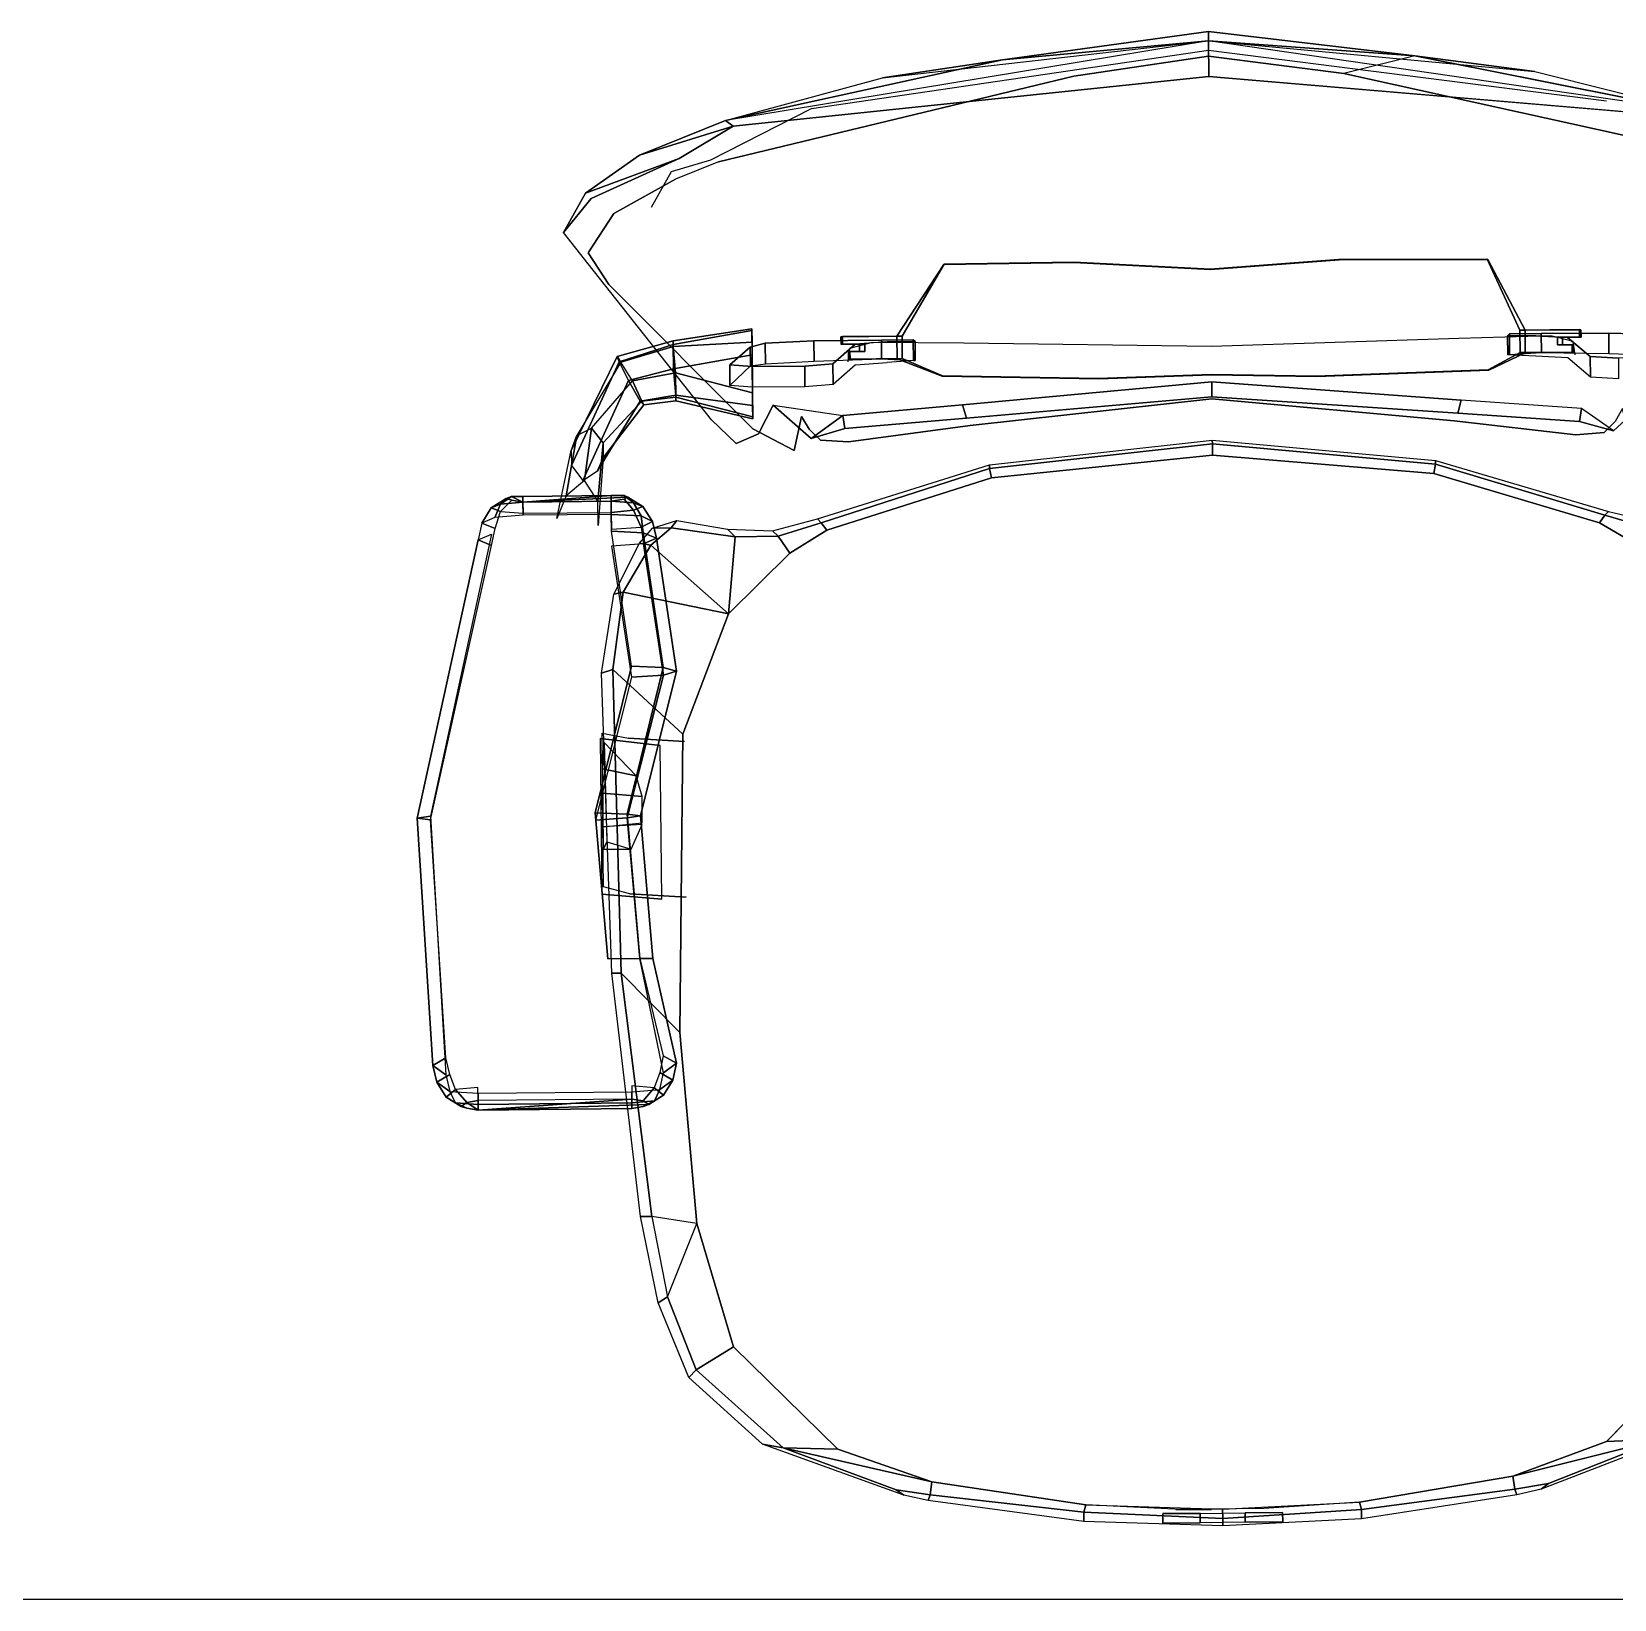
# Model space of a CAD drawing. Extents: x 126968 to 132038, y -1805 to 3860.
# Drawn here: x 128027.4 to 128096.4, y -742.5 to -674.1 of the extents above; entities that cross this region are included whole.
import ezdxf

# ---------------------------------------------------------------- set-up
doc = ezdxf.new("R2010")
doc.units = 0
doc.header["$MEASUREMENT"] = 0
doc.layers.get('0').update_dxf_attribs({"linetype": 'CONTINUOUS'})
doc.layers.add('PENA03', color=3, linetype='CONTINUOUS')

# ---------------------------------------------------------------- blocks, each defined once
blk = doc.blocks.new('AERON')
for p, q in [((58748.745, 182.561, 8.91), (58748.745, 182.806, 7.275)), ((58748.745, 182.071, 10.055), (58748.745, 182.561, 8.91)), ((58748.745, 181.253, 10.872), (58748.745, 182.071, 10.055))]:
    blk.add_line(p, q)
for points in [[(58705.828, 212.235, 68.586), (58718.09, 215.015, 70.302), (58718.171, 215.587, 68.913), (58706.073, 212.807, 67.196)], [(58706.073, 212.807, 67.196), (58718.171, 215.587, 68.913), (58718.253, 215.015, 67.523), (58706.318, 212.235, 65.888)], [(58718.09, 215.015, 70.302), (58729.371, 214.442, 69.403), (58728.962, 215.015, 68.095), (58718.171, 215.587, 68.913)], [(58718.171, 215.587, 68.913), (58728.962, 215.015, 68.095), (58728.635, 214.442, 66.787), (58718.253, 215.015, 67.523)], [(58729.371, 214.279, 66.624), (58728.635, 214.442, 66.787), (58728.962, 215.015, 68.095), (58729.698, 214.851, 67.85)], [(58729.698, 214.851, 67.85), (58728.962, 215.015, 68.095), (58729.371, 214.442, 69.403), (58730.107, 214.279, 69.076)], [(58730.025, 214.034, 66.787), (58729.371, 214.279, 66.624), (58729.698, 214.851, 67.85), (58730.352, 214.442, 67.686)], [(58730.352, 214.442, 67.686), (58729.698, 214.851, 67.85), (58730.107, 214.279, 69.076), (58730.597, 214.034, 68.667)], [(58730.515, 213.053, 66.869), (58729.943, 213.053, 66.378), (58730.025, 214.034, 66.787), (58730.597, 213.543, 67.114)], [(58730.597, 213.543, 67.114), (58730.025, 214.034, 66.787), (58730.352, 214.442, 67.686), (58730.76, 213.788, 67.605)], [(58730.597, 214.034, 68.667), (58730.107, 214.279, 69.076), (58730.188, 213.053, 69.648), (58730.679, 213.053, 68.994)], [(58730.76, 213.788, 67.605), (58730.352, 214.442, 67.686), (58730.597, 214.034, 68.667), (58730.842, 213.543, 68.095)], [(58730.842, 213.543, 68.095), (58730.597, 214.034, 68.667), (58730.679, 213.053, 68.994), (58730.924, 213.053, 68.34)], [(58730.597, 213.543, 67.114), (58730.924, 213.053, 68.34), (58730.515, 206.349, 66.869), (58730.515, 213.053, 66.869)], [(58730.842, 213.543, 68.095), (58730.924, 213.053, 68.34), (58730.597, 213.543, 67.114), (58730.76, 213.788, 67.605)], [(58704.52, 211.826, 67.932), (58705.092, 212.072, 68.34), (58705.337, 212.644, 67.114), (58704.683, 212.235, 66.951)], [(58704.683, 212.235, 66.951), (58705.337, 212.644, 67.114), (58705.582, 212.072, 65.806), (58704.847, 211.826, 66.051)], [(58705.337, 212.644, 67.114), (58706.073, 212.807, 67.196), (58706.318, 212.235, 65.888), (58705.582, 212.072, 65.806)], [(58730.188, 213.053, 69.648), (58730.188, 206.349, 69.648), (58730.679, 206.349, 68.994), (58730.679, 213.053, 68.994)], [(58730.515, 206.349, 66.869), (58730.924, 213.053, 68.34), (58730.76, 205.614, 67.605), (58730.597, 205.859, 67.114)], [(58730.679, 213.053, 68.994), (58730.679, 206.349, 68.994), (58730.924, 206.349, 68.34), (58730.924, 213.053, 68.34)], [(58730.924, 206.349, 68.34), (58730.842, 205.859, 68.095), (58730.76, 205.614, 67.605), (58730.924, 213.053, 68.34)], [(58704.193, 211.336, 67.441), (58704.52, 211.826, 67.932), (58704.683, 212.235, 66.951), (58704.275, 211.581, 66.869)], [(58704.275, 211.581, 66.869), (58704.683, 212.235, 66.951), (58704.847, 211.826, 66.051), (58704.356, 211.336, 66.378)], [(58704.438, 210.845, 68.34), (58705.01, 210.845, 68.913), (58705.092, 212.072, 68.34), (58704.52, 211.826, 67.932)], [(58704.193, 210.845, 67.686), (58704.438, 210.845, 68.34), (58704.52, 211.826, 67.932), (58704.193, 211.336, 67.441)], [(58704.356, 211.336, 66.378), (58704.438, 210.845, 66.133), (58704.193, 211.336, 67.441), (58704.275, 211.581, 66.869)], [(58704.193, 211.336, 67.441), (58704.438, 210.845, 66.133), (58704.193, 207.003, 67.686), (58704.193, 210.845, 67.686)], [(58704.356, 211.336, 66.378), (58704.847, 211.826, 66.051), (58704.928, 210.845, 65.643), (58704.438, 210.845, 66.133)], [(58704.438, 207.003, 68.34), (58704.438, 210.845, 68.34), (58704.193, 210.845, 67.686), (58704.193, 207.003, 67.686)], [(58704.193, 207.003, 67.686), (58704.438, 210.845, 66.133), (58704.275, 206.268, 66.869), (58704.193, 206.431, 67.441)], [(58704.438, 207.003, 66.133), (58704.356, 206.431, 66.378), (58704.275, 206.268, 66.869), (58704.438, 210.845, 66.133)], [(58705.01, 207.003, 68.913), (58705.01, 210.845, 68.913), (58704.438, 210.845, 68.34), (58704.438, 207.003, 68.34)], [(58704.928, 210.845, 65.643), (58704.928, 207.003, 65.643), (58704.438, 207.003, 66.133), (58704.438, 210.845, 66.133)], [(58704.193, 208.965, 60.901), (58705.174, 209.374, 60.329), (58702.231, 208.72, 57.305), (58701.577, 208.475, 58.613)], [(58692.666, 208.965, 90.576), (58691.195, 207.739, 92.129), (58689.478, 203.897, 96.053), (58690.95, 207.984, 94.908)], [(58702.231, 208.72, 57.305), (58702.885, 208.72, 56.16), (58698.389, 206.595, 54.198), (58698.143, 206.676, 55.997)], [(58701.577, 208.475, 58.613), (58702.231, 208.72, 57.305), (58698.143, 206.676, 55.997), (58698.389, 206.513, 57.795)], [(58702.885, 208.72, 56.16), (58703.539, 208.23, 55.097), (58699.206, 206.186, 52.808), (58698.389, 206.595, 54.198)], [(58701.577, 208.475, 58.613), (58701.25, 207.821, 59.675), (58699.206, 206.022, 59.185), (58698.389, 206.513, 57.795)], [(58703.539, 208.148, 61.31), (58704.193, 208.965, 60.901), (58701.577, 208.475, 58.613), (58701.25, 207.821, 59.675)], [(58688.089, 201.526, 97.688), (58689.315, 205.614, 97.769), (58690.95, 207.984, 94.908), (58689.478, 203.897, 96.053)], [(58703.539, 208.23, 55.097), (58703.13, 207.576, 56.16), (58700.105, 205.695, 54.198), (58699.206, 206.186, 52.808)], [(58701.904, 207.33, 58.613), (58701.25, 207.821, 59.675), (58699.206, 206.022, 59.185), (58700.105, 205.614, 57.795)], [(58704.438, 207.576, 60.901), (58703.539, 208.148, 61.31), (58701.25, 207.821, 59.675), (58701.904, 207.33, 58.613)], [(58711.632, 206.186, 70.057), (58711.713, 204.796, 69.485), (58718.09, 206.431, 70.302), (58718.008, 207.821, 70.875)], [(58712.04, 204.796, 66.705), (58712.122, 206.186, 66.133), (58718.335, 207.821, 66.951), (58718.253, 206.431, 67.523)], [(58718.008, 207.821, 70.875), (58718.09, 206.431, 70.302), (58724.384, 205.941, 70.384), (58724.384, 207.33, 70.956)], [(58718.253, 206.431, 67.523), (58718.335, 207.821, 66.951), (58724.384, 207.33, 67.032), (58724.384, 205.941, 67.605)], [(58703.13, 207.576, 56.16), (58702.558, 207.33, 57.386), (58700.269, 205.532, 55.997), (58700.105, 205.695, 54.198)], [(58702.558, 207.33, 57.386), (58701.904, 207.33, 58.613), (58700.105, 205.614, 57.795), (58700.269, 205.532, 55.997)], [(58705.501, 207.576, 60.329), (58704.438, 207.576, 60.901), (58701.904, 207.33, 58.613), (58702.558, 207.33, 57.386)], [(58711.795, 207.003, 50.111), (58711.959, 207.494, 49.62), (58708.525, 206.922, 47.495), (58708.444, 206.513, 47.985)], [(58725.038, 206.758, 52.481), (58725.038, 207.167, 51.991), (58711.959, 207.494, 49.62), (58711.795, 207.003, 50.111)], [(58715.147, 204.96, 39.32), (58714.82, 207.576, 42.754), (58721.605, 207.576, 43.244), (58721.85, 204.96, 40.219)], [(58716.128, 207.494, 47.577), (58714.983, 207.412, 50.193), (58719.316, 207.33, 50.928), (58719.643, 207.494, 48.067)], [(58716.455, 206.022, 47.004), (58714.983, 207.412, 50.193), (58716.128, 207.494, 47.577)], [(58716.455, 206.022, 47.004), (58716.128, 207.494, 47.577), (58717.191, 207.494, 46.514), (58717.354, 205.777, 46.432)], [(58716.128, 207.494, 47.577), (58719.643, 207.494, 48.067), (58718.662, 207.494, 46.596), (58717.191, 207.494, 46.514)], [(58717.354, 205.777, 46.432), (58717.191, 207.494, 46.514), (58718.662, 207.494, 46.596), (58718.498, 205.777, 46.514)], [(58719.643, 207.494, 48.067), (58719.643, 206.268, 47.822), (58718.58, 205.777, 46.514), (58718.662, 207.494, 46.596)], [(58719.316, 207.33, 50.928), (58719.643, 206.268, 47.822), (58719.643, 207.494, 48.067)], [(58735.665, 205.532, 51.664), (58735.665, 206.022, 51.092), (58725.038, 207.167, 51.991), (58725.038, 206.758, 52.481)], [(58698.389, 206.513, 57.795), (58698.143, 206.676, 55.997), (58697.49, 204.224, 55.833), (58697.735, 204.224, 57.713)], [(58698.143, 206.676, 55.997), (58698.389, 206.595, 54.198), (58697.653, 204.224, 53.953), (58697.49, 204.224, 55.833)], [(58698.389, 206.595, 54.198), (58699.206, 206.186, 52.808), (58698.716, 204.224, 52.481), (58697.653, 204.224, 53.953)], [(58699.206, 206.022, 59.185), (58698.389, 206.513, 57.795), (58697.735, 204.224, 57.713), (58698.879, 204.142, 59.103)], [(58704.193, 206.431, 67.441), (58704.52, 206.022, 67.932), (58704.438, 207.003, 68.34), (58704.193, 207.003, 67.686)], [(58704.275, 206.268, 66.869), (58704.683, 205.614, 66.951), (58704.52, 206.022, 67.932), (58704.193, 206.431, 67.441)], [(58704.356, 206.431, 66.378), (58704.847, 206.022, 66.051), (58704.683, 205.614, 66.951), (58704.275, 206.268, 66.869)], [(58704.438, 207.003, 66.133), (58704.928, 207.003, 65.643), (58704.847, 206.022, 66.051), (58704.356, 206.431, 66.378)], [(58704.52, 206.022, 67.932), (58705.092, 205.695, 68.34), (58705.01, 207.003, 68.913), (58704.438, 207.003, 68.34)], [(58704.928, 207.003, 65.643), (58705.664, 207.003, 65.316), (58705.582, 205.695, 65.806), (58704.847, 206.022, 66.051)], [(58705.092, 205.695, 68.34), (58705.828, 205.614, 68.586), (58705.746, 207.003, 69.158), (58705.01, 207.003, 68.913)], [(58711.632, 206.186, 70.057), (58705.746, 207.003, 69.158), (58705.828, 205.614, 68.586), (58711.713, 204.796, 69.485)], [(58712.04, 204.796, 66.705), (58706.318, 205.614, 65.888), (58706.4, 207.003, 65.316), (58712.122, 206.186, 66.133)], [(58708.444, 206.513, 47.985), (58708.525, 206.922, 47.495), (58706.318, 205.777, 45.697), (58706.4, 205.287, 46.269)], [(58709.425, 201.935, 44.961), (58708.444, 206.513, 47.985), (58706.4, 205.287, 46.269), (58709.425, 201.935, 44.961)], [(58714.656, 203.979, 46.596), (58711.795, 207.003, 50.111), (58708.444, 206.513, 47.985), (58709.425, 201.935, 44.961)], [(58711.713, 204.796, 69.485), (58711.877, 204.224, 68.095), (58718.171, 205.859, 68.913), (58718.09, 206.431, 70.302)], [(58711.795, 207.003, 50.111), (58714.656, 203.979, 46.596), (58727.654, 204.224, 50.029), (58725.038, 206.758, 52.481)], [(58711.877, 204.224, 68.095), (58712.04, 204.796, 66.705), (58718.253, 206.431, 67.523), (58718.171, 205.859, 68.913)], [(58718.09, 206.431, 70.302), (58718.171, 205.859, 68.913), (58724.384, 205.368, 68.994), (58724.384, 205.941, 70.384)], [(58718.171, 205.859, 68.913), (58718.253, 206.431, 67.523), (58724.384, 205.941, 67.605), (58724.384, 205.368, 68.994)], [(58725.038, 206.758, 52.481), (58727.654, 204.224, 50.029), (58735.992, 203.57, 51.092), (58735.665, 205.532, 51.664)], [(58730.597, 205.859, 67.114), (58730.025, 205.368, 66.787), (58729.943, 206.349, 66.378), (58730.515, 206.349, 66.869)], [(58730.679, 206.349, 68.994), (58730.188, 206.349, 69.648), (58730.107, 205.123, 69.076), (58730.597, 205.368, 68.667)], [(58730.924, 206.349, 68.34), (58730.679, 206.349, 68.994), (58730.597, 205.368, 68.667), (58730.842, 205.859, 68.095)], [(58699.206, 206.186, 52.808), (58700.105, 205.695, 54.198), (58699.86, 204.142, 53.953), (58698.716, 204.224, 52.481)], [(58700.105, 205.614, 57.795), (58699.206, 206.022, 59.185), (58698.879, 204.142, 59.103), (58699.942, 204.142, 57.713)], [(58700.105, 205.695, 54.198), (58700.269, 205.532, 55.997), (58700.105, 204.142, 55.833), (58699.86, 204.142, 53.953)], [(58704.683, 205.614, 66.951), (58705.337, 205.205, 67.114), (58705.092, 205.695, 68.34), (58704.52, 206.022, 67.932)], [(58704.847, 206.022, 66.051), (58705.582, 205.695, 65.806), (58705.337, 205.205, 67.114), (58704.683, 205.614, 66.951)], [(58705.337, 205.205, 67.114), (58706.073, 205.041, 67.196), (58705.828, 205.614, 68.586), (58705.092, 205.695, 68.34)], [(58705.582, 205.695, 65.806), (58706.318, 205.614, 65.888), (58706.073, 205.041, 67.196), (58705.337, 205.205, 67.114)], [(58706.4, 205.287, 46.269), (58706.318, 205.777, 45.697), (58705.664, 205.205, 45.206), (58705.664, 204.387, 45.37)], [(58724.384, 205.368, 68.994), (58728.962, 204.387, 68.095), (58729.371, 204.96, 69.403), (58724.384, 205.941, 70.384)], [(58724.384, 205.941, 67.605), (58728.635, 204.96, 66.787), (58728.962, 204.387, 68.095), (58724.384, 205.368, 68.994)], [(58730.76, 205.614, 67.605), (58730.352, 204.96, 67.686), (58730.025, 205.368, 66.787), (58730.597, 205.859, 67.114)], [(58730.842, 205.859, 68.095), (58730.597, 205.368, 68.667), (58730.352, 204.96, 67.686), (58730.76, 205.614, 67.605)], [(58735.665, 206.022, 51.092), (58735.665, 205.532, 51.664), (58739.18, 204.878, 50.928), (58739.426, 205.287, 50.274)], [(58688.089, 201.526, 97.688), (58687.843, 201.853, 99.649), (58689.315, 205.614, 97.769)], [(58700.269, 205.532, 55.997), (58700.105, 205.614, 57.795), (58699.942, 204.142, 57.713), (58700.105, 204.142, 55.833)], [(58705.664, 204.387, 45.37), (58705.664, 205.205, 45.206), (58705.337, 204.142, 44.634)], [(58706.073, 201.608, 44.47), (58709.425, 201.935, 44.961), (58706.4, 205.287, 46.269), (58705.664, 204.387, 45.37)], [(58711.713, 204.796, 69.485), (58705.828, 205.614, 68.586), (58706.073, 205.041, 67.196), (58711.877, 204.224, 68.095)], [(58711.877, 204.224, 68.095), (58706.073, 205.041, 67.196), (58706.318, 205.614, 65.888), (58712.04, 204.796, 66.705)], [(58729.698, 204.551, 67.85), (58728.962, 204.387, 68.095), (58728.635, 204.96, 66.787), (58729.371, 205.123, 66.624)], [(58730.107, 205.123, 69.076), (58729.371, 204.96, 69.403), (58728.962, 204.387, 68.095), (58729.698, 204.551, 67.85)], [(58730.352, 204.96, 67.686), (58729.698, 204.551, 67.85), (58729.371, 205.123, 66.624), (58730.025, 205.368, 66.787)], [(58730.597, 205.368, 68.667), (58730.107, 205.123, 69.076), (58729.698, 204.551, 67.85), (58730.352, 204.96, 67.686)], [(58735.992, 203.57, 51.092), (58735.665, 205.532, 51.664), (58739.18, 204.878, 50.928), (58735.992, 203.57, 51.092)], [(58739.426, 205.287, 50.274), (58739.18, 204.878, 50.928), (58742.369, 203.652, 50.111), (58742.696, 203.979, 49.375)], [(58705.664, 204.387, 45.37), (58705.337, 204.142, 44.634), (58705.746, 201.935, 43.98), (58706.073, 201.608, 44.47)], [(58739.18, 204.878, 50.928), (58735.992, 203.57, 51.092), (58741.388, 202.017, 50.52), (58742.369, 203.652, 50.111)], [(58697.571, 200.791, 58.858), (58697.735, 204.224, 57.713), (58697.49, 204.224, 55.833), (58696.999, 200.791, 56.651)], [(58696.999, 200.791, 56.651), (58697.49, 204.224, 55.833), (58697.653, 204.224, 53.953), (58697.081, 200.791, 54.28)], [(58697.081, 200.791, 54.28), (58697.653, 204.224, 53.953), (58698.716, 204.224, 52.481), (58698.143, 200.791, 52.4)], [(58699.778, 200.791, 59.185), (58698.879, 204.142, 59.103), (58697.735, 204.224, 57.713), (58697.571, 200.791, 58.858)], [(58698.143, 200.791, 52.4), (58698.716, 204.224, 52.481), (58699.86, 204.142, 53.953), (58700.351, 200.791, 52.645)], [(58700.841, 200.791, 57.223), (58699.942, 204.142, 57.713), (58698.879, 204.142, 59.103), (58699.778, 200.791, 59.185)], [(58700.351, 200.791, 52.645), (58699.86, 204.142, 53.953), (58700.105, 204.142, 55.833), (58700.923, 200.791, 54.934)], [(58700.923, 200.791, 54.934), (58700.105, 204.142, 55.833), (58699.942, 204.142, 57.713), (58700.841, 200.791, 57.223)], [(58742.369, 203.652, 50.111), (58741.388, 202.017, 50.52), (58745.884, 197.521, 49.13), (58745.802, 199.891, 48.966)], [(58742.696, 203.979, 49.375), (58742.369, 203.652, 50.111), (58745.802, 199.891, 48.966), (58745.638, 200.791, 48.476)], [(58688.089, 201.526, 97.688), (58686.127, 180.763, 98.914), (58684.574, 180.763, 100.14), (58687.843, 201.853, 99.649)], [(58686.045, 194.987, 99.241), (58685.309, 189.755, 101.611), (58687.843, 201.853, 99.649)], [(58698.552, 201.772, 60.574), (58699.451, 201.772, 60.574), (58698.634, 200.872, 42.427), (58697.817, 200.872, 42.427)], [(58698.552, 201.772, 60.574), (58698.634, 200.791, 62.618), (58699.533, 200.791, 62.536), (58699.451, 201.772, 60.574)], [(58706.073, 201.608, 44.47), (58705.746, 201.935, 43.98), (58705.828, 199.973, 43.326), (58706.073, 199.728, 43.816)], [(58706.073, 199.728, 43.816), (58706.809, 199.237, 43.735), (58709.425, 201.935, 44.961), (58706.073, 201.608, 44.47)], [(58697.653, 200.218, 39.484), (58697.817, 200.872, 42.427), (58698.634, 200.872, 42.427), (58698.552, 200.218, 39.484)], [(58697.571, 198.093, 37.358), (58697.653, 200.218, 39.484), (58698.552, 200.218, 39.484), (58698.47, 198.093, 37.358)], [(58698.634, 200.791, 62.618), (58698.634, 198.502, 62.7), (58699.533, 198.502, 62.7), (58699.533, 200.791, 62.536)], [(58745.638, 200.791, 48.476), (58745.802, 199.891, 48.966), (58747.682, 194.987, 47.985), (58747.927, 194.66, 47.331)], [(58705.501, 197.848, 43.244), (58706.073, 199.728, 43.816), (58705.828, 199.973, 43.326), (58705.337, 198.011, 42.672)], [(58705.828, 197.602, 43.244), (58706.809, 199.237, 43.735), (58706.073, 199.728, 43.816), (58705.501, 197.848, 43.244)], [(58747.355, 193.433, 48.312), (58747.927, 193.515, 47.74), (58747.682, 194.987, 47.985), (58745.802, 199.891, 48.966)], [(58745.802, 199.891, 48.966), (58745.884, 197.521, 49.13), (58747.355, 193.433, 48.312)], [(58697.571, 195.15, 36.623), (58697.571, 198.093, 37.358), (58698.47, 198.093, 37.358), (58698.389, 195.15, 36.541)], [(58698.634, 198.502, 62.7), (58698.552, 197.275, 60.82), (58699.451, 197.275, 60.738), (58699.533, 198.502, 62.7)], [(58701.822, 198.256, 42.345), (58701.413, 196.785, 40.301), (58700.841, 196.867, 40.056)], [(58703.048, 190.49, 41.2), (58703.212, 190.49, 41.854), (58705.501, 197.848, 43.244), (58705.337, 198.011, 42.672)], [(58705.828, 197.602, 43.244), (58705.501, 197.848, 43.244), (58703.212, 190.49, 41.854), (58703.621, 190.409, 41.936)], [(58697.381, 196.912, 59.019), (58697.381, 196.85, 53.138), (58697.381, 194.245, 53.138), (58697.381, 194.471, 59.019)], [(58697.708, 196.85, 53.138), (58697.381, 196.85, 53.138), (58697.381, 196.912, 59.019), (58697.708, 196.912, 59.019)], [(58697.708, 196.85, 53.138), (58697.708, 196.912, 59.019), (58697.708, 196.106, 59.019), (58697.708, 195.88, 53.138)], [(58701.005, 191.471, 39.565), (58700.432, 191.635, 39.402), (58700.841, 196.867, 40.056), (58701.413, 196.785, 40.301)], [(58698.035, 195.88, 53.138), (58697.708, 195.88, 53.138), (58697.708, 196.106, 59.019), (58698.035, 196.106, 59.019)], [(58698.035, 196.585, 59.019), (58698.362, 196.585, 59.019), (58698.362, 196.523, 53.138), (58698.035, 196.523, 53.138)], [(58698.035, 195.88, 53.138), (58698.035, 196.106, 59.019), (58698.035, 196.585, 59.019), (58698.035, 196.523, 53.138)], [(58698.362, 194.471, 59.019), (58698.362, 194.245, 53.138), (58698.362, 196.523, 53.138), (58698.362, 196.585, 59.019)], [(58686.045, 194.987, 99.241), (58684.574, 180.763, 100.14), (58685.309, 189.755, 101.611)], [(58697.571, 193.76, 37.358), (58697.571, 195.15, 36.623), (58698.389, 195.15, 36.541), (58698.47, 193.76, 37.277)], [(58747.927, 194.66, 47.331), (58747.682, 194.987, 47.985), (58747.927, 193.515, 47.74), (58748.173, 193.597, 47.25)], [(58697.653, 193.679, 38.912), (58697.571, 193.76, 37.358), (58698.47, 193.76, 37.277), (58698.47, 193.679, 38.912)], [(58748.418, 186.73, 47.577), (58748.745, 186.812, 47.086), (58747.927, 193.515, 47.74), (58747.355, 193.433, 48.312)], [(58748.173, 193.597, 47.25), (58747.927, 193.515, 47.74), (58748.745, 186.812, 47.086), (58749.154, 186.812, 46.514)], [(58699.533, 180.763, 38.748), (58700.432, 191.635, 39.402), (58701.005, 191.471, 39.565), (58700.187, 180.763, 38.912)], [(58702.067, 180.763, 40.628), (58702.231, 180.763, 41.2), (58703.212, 190.49, 41.854), (58703.048, 190.49, 41.2)], [(58703.621, 190.409, 41.936), (58703.212, 190.49, 41.854), (58702.231, 180.763, 41.2), (58702.721, 180.763, 41.2)], [(58685.309, 189.755, 101.611), (58684.574, 180.763, 100.14), (58684.165, 180.763, 101.284)], [(58748.663, 180.763, 47.413), (58749.072, 180.763, 46.759), (58748.745, 186.812, 47.086), (58748.418, 186.73, 47.577)], [(58749.154, 186.812, 46.514), (58748.745, 186.812, 47.086), (58749.072, 180.763, 46.759), (58749.399, 180.763, 46.269)], [(58684.574, 180.763, 100.14), (58685.309, 171.77, 101.611), (58684.165, 180.763, 101.284)], [(58685.309, 171.77, 101.611), (58686.045, 174.877, 101.775), (58685.227, 180.763, 102.02), (58684.165, 180.763, 101.284)], [(58684.574, 180.763, 100.14), (58686.045, 166.539, 99.241), (58685.309, 171.77, 101.611)], [(58686.127, 180.763, 98.914), (58688.089, 159.999, 97.688), (58687.843, 159.672, 99.649), (58684.574, 180.763, 100.14)], [(58700.432, 169.89, 39.402), (58699.533, 180.763, 38.748), (58700.187, 180.763, 38.912), (58701.005, 170.054, 39.565)], [(58702.231, 180.763, 41.2), (58702.067, 180.763, 40.628), (58703.048, 171.035, 41.2), (58703.212, 171.035, 41.854)], [(58703.212, 171.035, 41.854), (58703.621, 171.116, 41.936), (58702.721, 180.763, 41.2), (58702.231, 180.763, 41.2)], [(58749.072, 180.763, 46.759), (58748.663, 180.763, 47.413), (58748.418, 174.795, 47.577), (58748.745, 174.713, 47.086)], [(58748.745, 174.713, 47.086), (58749.154, 174.713, 46.514), (58749.399, 180.763, 46.269), (58749.072, 180.763, 46.759)], [(58748.745, 174.713, 47.086), (58748.418, 174.795, 47.577), (58747.355, 168.092, 48.312), (58747.927, 168.01, 47.74)], [(58747.927, 168.01, 47.74), (58748.173, 167.928, 47.25), (58749.154, 174.713, 46.514), (58748.745, 174.713, 47.086)], [(58685.309, 171.77, 101.611), (58686.045, 166.539, 99.241), (58687.843, 159.672, 99.649)], [(58703.212, 171.035, 41.854), (58703.048, 171.035, 41.2), (58705.337, 163.514, 42.672), (58705.501, 163.677, 43.244)], [(58705.501, 163.677, 43.244), (58705.828, 163.923, 43.244), (58703.621, 171.116, 41.936), (58703.212, 171.035, 41.854)], [(58700.432, 169.89, 39.402), (58701.005, 170.054, 39.565), (58701.413, 164.74, 40.301), (58700.841, 164.658, 40.056)], [(58697.571, 167.765, 37.358), (58697.653, 167.847, 38.912), (58698.47, 167.847, 38.912), (58698.47, 167.765, 37.277)], [(58697.571, 166.375, 36.623), (58697.571, 167.765, 37.358), (58698.47, 167.765, 37.277), (58698.389, 166.375, 36.541)], [(58747.927, 168.01, 47.74), (58747.355, 168.092, 48.312), (58745.802, 161.634, 48.966), (58747.682, 166.539, 47.985)], [(58745.884, 164.004, 49.13), (58745.802, 161.634, 48.966), (58747.355, 168.092, 48.312)], [(58747.682, 166.539, 47.985), (58747.927, 166.866, 47.331), (58748.173, 167.928, 47.25), (58747.927, 168.01, 47.74)], [(58697.381, 167.083, 59.019), (58697.381, 167.309, 53.138), (58697.381, 164.704, 53.138), (58697.381, 164.642, 59.019)], [(58698.362, 164.969, 59.019), (58698.362, 165.031, 53.138), (58698.362, 167.309, 53.138), (58698.362, 167.083, 59.019)], [(58697.571, 163.432, 37.358), (58697.571, 166.375, 36.623), (58698.389, 166.375, 36.541), (58698.47, 163.432, 37.358)], [(58745.802, 161.634, 48.966), (58745.638, 160.735, 48.476), (58747.927, 166.866, 47.331), (58747.682, 166.539, 47.985)], [(58697.708, 165.674, 53.138), (58697.708, 165.448, 59.019), (58697.708, 164.642, 59.019), (58697.708, 164.704, 53.138)], [(58697.708, 165.674, 53.138), (58698.035, 165.674, 53.138), (58698.035, 165.448, 59.019), (58697.708, 165.448, 59.019)], [(58698.035, 165.031, 53.138), (58698.035, 164.969, 59.019), (58698.035, 165.448, 59.019), (58698.035, 165.674, 53.138)], [(58698.035, 165.031, 53.138), (58698.362, 165.031, 53.138), (58698.362, 164.969, 59.019), (58698.035, 164.969, 59.019)], [(58697.708, 164.642, 59.019), (58697.381, 164.642, 59.019), (58697.381, 164.704, 53.138), (58697.708, 164.704, 53.138)], [(58698.552, 164.25, 60.82), (58698.634, 163.024, 62.7), (58699.533, 163.024, 62.7), (58699.451, 164.25, 60.738)], [(58701.413, 164.74, 40.301), (58701.822, 163.269, 42.345), (58700.841, 164.658, 40.056)], [(58706.073, 161.797, 43.816), (58705.501, 163.677, 43.244), (58705.337, 163.514, 42.672), (58705.828, 161.552, 43.326)], [(58706.809, 162.288, 43.735), (58705.828, 163.923, 43.244), (58705.501, 163.677, 43.244), (58706.073, 161.797, 43.816)], [(58741.388, 159.508, 50.52), (58742.369, 157.873, 50.111), (58745.802, 161.634, 48.966), (58745.884, 164.004, 49.13)], [(58697.653, 161.307, 39.484), (58697.571, 163.432, 37.358), (58698.47, 163.432, 37.358), (58698.552, 161.307, 39.484)]]:
    blk.add_3dface(points)
for points, invisible_edges in [([(58724.384, 207.33, 70.956), (58718.008, 213.625, 70.875), (58711.632, 206.186, 70.057), (58718.008, 207.821, 70.875)], 3), ([(58692.666, 208.965, 90.576), (58691.604, 205.123, 90.167), (58690.051, 204.224, 93.191), (58691.195, 207.739, 92.129)], 5), ([(58693.566, 207.903, 91.23), (58692.666, 208.965, 90.576), (58690.95, 207.984, 94.908), (58691.849, 206.758, 95.644)], 5), ([(58694.955, 207.003, 86.406), (58694.056, 207.903, 85.671), (58692.666, 208.965, 90.576), (58693.566, 207.903, 91.23)], 5), ([(58691.849, 206.758, 95.644), (58690.95, 207.984, 94.908), (58689.315, 205.614, 97.769), (58690.378, 204.06, 98.178)], 5), ([(58691.195, 207.739, 92.129), (58690.051, 204.224, 93.191), (58689.56, 202.507, 95.235), (58689.478, 203.897, 96.053)], 5), ([(58691.849, 206.758, 95.644), (58691.849, 154.767, 95.644), (58693.566, 153.623, 91.23), (58693.566, 207.903, 91.23)], 5), ([(58693.566, 207.903, 91.23), (58693.566, 153.623, 91.23), (58694.955, 154.522, 86.406), (58694.955, 207.003, 86.406)], 5), ([(58701.332, 200.791, 71.61), (58700.923, 202.589, 70.875), (58694.056, 207.903, 85.671), (58694.955, 207.003, 86.406)], 5), ([(58714.575, 207.494, 46.514), (58721.278, 207.494, 47.004), (58720.133, 207.494, 49.375), (58715.31, 207.494, 48.966)], 5), ([(58714.82, 206.349, 43.326), (58721.605, 206.349, 43.898), (58721.278, 207.494, 47.004), (58714.575, 207.494, 46.514)], 5), ([(58714.983, 203.897, 41.119), (58714.82, 206.349, 43.326), (58714.82, 207.576, 42.754), (58715.147, 204.96, 39.32)], 10), ([(58715.31, 207.494, 48.966), (58720.133, 207.494, 49.375), (58717.681, 207.494, 50.193)], 1), ([(58721.605, 206.349, 43.898), (58721.768, 203.897, 41.691), (58721.85, 204.96, 40.219), (58721.605, 207.576, 43.244)], 10), ([(58690.378, 204.06, 98.178), (58690.378, 157.465, 98.178), (58691.849, 154.767, 95.644), (58691.849, 206.758, 95.644)], 5), ([(58694.955, 207.003, 86.406), (58694.955, 154.522, 86.406), (58701.332, 160.735, 71.61), (58701.332, 200.791, 71.61)], 5), ([(58714.983, 203.897, 41.119), (58721.768, 203.897, 41.691), (58721.605, 206.349, 43.898), (58714.82, 206.349, 43.326)], 5), ([(58690.378, 204.06, 98.178), (58689.315, 205.614, 97.769), (58687.843, 201.853, 99.649), (58689.642, 202.18, 99.077)], 5), ([(58689.478, 203.897, 96.053), (58689.56, 202.507, 95.235), (58687.353, 198.093, 95.889), (58688.089, 201.526, 97.688)], 5), ([(58709.425, 201.935, 44.961), (58709.425, 159.59, 44.961), (58714.656, 157.546, 46.596), (58714.656, 203.979, 46.596)], 5), ([(58714.656, 203.979, 46.596), (58714.656, 157.546, 46.596), (58727.654, 157.301, 50.029), (58727.654, 204.224, 50.029)], 5), ([(58727.654, 204.224, 50.029), (58727.654, 157.301, 50.029), (58735.992, 157.955, 51.092), (58735.992, 203.57, 51.092)], 5), ([(58735.992, 203.57, 51.092), (58735.992, 157.955, 51.092), (58741.388, 159.508, 50.52), (58741.388, 202.017, 50.52)], 5), ([(58702.313, 198.992, 64.09), (58701.986, 201.526, 64.253), (58700.923, 202.589, 70.875), (58701.332, 200.791, 71.61)], 5), ([(58688.089, 201.526, 97.688), (58687.353, 198.093, 95.889), (58684.982, 180.763, 94.663), (58686.127, 180.763, 98.914)], 5), ([(58686.045, 186.648, 101.775), (58689.642, 202.18, 99.077), (58687.843, 201.853, 99.649), (58685.309, 189.755, 101.611)], 10), ([(58686.045, 186.648, 101.775), (58686.045, 174.877, 101.775), (58689.642, 159.345, 99.077), (58689.642, 202.18, 99.077)], 5), ([(58697.817, 200.872, 42.427), (58697.735, 196.294, 41.446), (58698.552, 197.275, 60.82), (58698.552, 201.772, 60.574)], 5), ([(58697.898, 196.54, 57.877), (58698.47, 196.621, 62.536), (58701.986, 201.526, 64.253), (58701.577, 200.545, 60.738)], 10), ([(58698.552, 201.772, 60.574), (58698.552, 197.275, 60.82), (58698.634, 198.502, 62.7), (58698.634, 200.791, 62.618)], 1), ([(58702.313, 198.992, 64.09), (58701.577, 200.545, 60.738), (58701.986, 201.526, 64.253)], 9), ([(58706.809, 199.237, 43.735), (58706.809, 162.288, 43.735), (58709.425, 159.59, 44.961), (58709.425, 201.935, 44.961)], 5), ([(58741.388, 202.017, 50.52), (58741.388, 159.508, 50.52), (58745.884, 164.004, 49.13), (58745.884, 197.521, 49.13)], 5), ([(58697.571, 198.093, 37.358), (58697.735, 196.294, 41.446), (58697.817, 200.872, 42.427), (58697.653, 200.218, 39.484)], 3), ([(58700.351, 199.891, 45.778), (58697.653, 195.559, 48.476), (58697.898, 196.54, 57.877), (58701.577, 200.545, 60.738)], 5), ([(58700.841, 198.665, 55.179), (58700.351, 199.891, 45.778), (58701.577, 200.545, 60.738)], 9), ([(58701.577, 200.545, 60.738), (58702.313, 198.992, 64.09), (58700.841, 198.665, 55.179)], 9), ([(58701.332, 200.791, 71.61), (58701.332, 160.735, 71.61), (58702.313, 162.533, 64.09), (58702.313, 198.992, 64.09)], 5), ([(58699.288, 194.905, 43.571), (58697.653, 195.559, 48.476), (58700.351, 199.891, 45.778)], 11), ([(58701.822, 198.256, 42.345), (58699.288, 194.905, 43.571), (58700.351, 199.891, 45.778)], 3), ([(58700.841, 196.867, 40.056), (58699.288, 194.905, 43.571), (58700.351, 199.891, 45.778)], 3), ([(58700.841, 198.665, 55.179), (58701.413, 198.338, 46.432), (58700.351, 199.891, 45.778)], 10), ([(58701.904, 197.848, 42.917), (58701.822, 198.256, 42.345), (58700.351, 199.891, 45.778), (58701.413, 198.338, 46.432)], 5), ([(58702.313, 198.992, 64.09), (58702.313, 162.533, 64.09), (58700.841, 162.86, 55.179), (58700.841, 198.665, 55.179)], 5), ([(58705.828, 197.602, 43.244), (58705.828, 163.923, 43.244), (58706.809, 162.288, 43.735), (58706.809, 199.237, 43.735)], 5), ([(58697.571, 195.15, 36.623), (58697.653, 194.905, 39.892), (58697.735, 196.294, 41.446), (58697.571, 198.093, 37.358)], 5), ([(58699.288, 194.905, 43.571), (58701.822, 198.256, 42.345), (58700.841, 196.867, 40.056)], 9), ([(58700.841, 198.665, 55.179), (58700.841, 162.86, 55.179), (58701.413, 163.187, 46.432), (58701.413, 198.338, 46.432)], 5), ([(58701.413, 198.338, 46.432), (58701.413, 163.187, 46.432), (58701.904, 163.677, 42.917), (58701.904, 197.848, 42.917)], 5), ([(58701.986, 196.621, 41.854), (58701.413, 196.785, 40.301), (58701.822, 198.256, 42.345), (58701.904, 197.848, 42.917)], 5), ([(58701.904, 197.848, 42.917), (58701.904, 163.677, 42.917), (58701.986, 164.904, 41.854), (58701.986, 196.621, 41.854)], 5), ([(58705.828, 163.923, 43.244), (58705.828, 197.602, 43.244), (58703.621, 190.409, 41.936), (58703.621, 171.116, 41.936)], 5), ([(58745.884, 197.521, 49.13), (58745.884, 164.004, 49.13), (58747.355, 168.092, 48.312), (58747.355, 193.433, 48.312)], 5), ([(58697.708, 196.912, 59.019), (58697.381, 196.912, 59.019), (58697.381, 194.471, 59.019), (58697.708, 196.106, 59.019)], 4), ([(58697.381, 196.85, 53.138), (58697.708, 196.85, 53.138), (58697.708, 195.88, 53.138), (58697.381, 194.245, 53.138)], 4), ([(58699.451, 197.275, 60.738), (58698.552, 197.275, 60.82), (58697.735, 196.294, 41.446), (58698.634, 196.294, 41.364)], 4), ([(58700.432, 191.635, 39.402), (58700.432, 191.471, 40.628), (58699.288, 194.905, 43.571), (58700.841, 196.867, 40.056)], 7), ([(58701.332, 191.308, 41.119), (58701.005, 191.471, 39.565), (58701.413, 196.785, 40.301), (58701.986, 196.621, 41.854)], 5), ([(58698.362, 194.471, 59.019), (58698.035, 196.106, 59.019), (58697.708, 196.106, 59.019), (58697.381, 194.471, 59.019)], 5), ([(58698.552, 194.905, 39.811), (58697.653, 194.905, 39.892), (58697.735, 196.294, 41.446), (58698.634, 196.294, 41.364)], 5), ([(58698.362, 196.585, 59.019), (58698.035, 196.585, 59.019), (58698.035, 196.106, 59.019), (58698.362, 194.471, 59.019)], 4), ([(58698.035, 196.523, 53.138), (58698.362, 196.523, 53.138), (58698.362, 194.245, 53.138), (58698.035, 195.88, 53.138)], 4), ([(58701.986, 164.904, 41.854), (58700.269, 180.763, 41.2), (58701.986, 196.621, 41.854)], 11), ([(58700.269, 180.763, 41.2), (58701.332, 191.308, 41.119), (58701.986, 196.621, 41.854)], 8), ([(58698.035, 195.88, 53.138), (58698.362, 194.245, 53.138), (58697.381, 194.245, 53.138), (58697.708, 195.88, 53.138)], 5), ([(58697.735, 191.553, 45.206), (58697.653, 195.559, 48.476), (58699.288, 194.905, 43.571), (58699.206, 191.471, 43.735)], 14), ([(58697.571, 193.76, 37.358), (58697.653, 193.679, 38.912), (58697.653, 194.905, 39.892), (58697.571, 195.15, 36.623)], 4), ([(58697.653, 194.905, 39.892), (58697.653, 193.679, 38.912), (58698.47, 193.679, 38.912), (58698.552, 194.905, 39.811)], 8), ([(58698.797, 191.635, 42.999), (58699.288, 194.905, 43.571), (58700.432, 191.471, 40.628)], 11), ([(58697.381, 194.471, 59.019), (58697.381, 194.245, 53.138), (58694.274, 192.385, 51.626), (58694.274, 192.394, 60.555)], 4), ([(58694.274, 192.394, 60.555), (58699.138, 192.517, 60.555), (58698.362, 194.471, 59.019), (58697.381, 194.471, 59.019)], 1), ([(58697.381, 194.245, 53.138), (58698.362, 194.245, 53.138), (58699.138, 192.507, 51.626), (58694.274, 192.385, 51.626)], 4), ([(58699.138, 192.517, 60.555), (58699.138, 192.507, 51.626), (58698.362, 194.245, 53.138), (58698.362, 194.471, 59.019)], 1), ([(58747.355, 193.433, 48.312), (58747.355, 168.092, 48.312), (58748.418, 174.795, 47.577), (58748.418, 186.73, 47.577)], 5), ([(58694.234, 186.707, 61.086), (58699.311, 185.684, 61.086), (58699.138, 192.517, 60.555), (58694.274, 192.394, 60.555)], 5), ([(58694.274, 192.385, 51.626), (58699.138, 192.507, 51.626), (58699.311, 185.711, 51.081), (58694.234, 186.733, 51.081)], 5), ([(58694.274, 192.394, 60.555), (58694.274, 192.385, 51.626), (58694.234, 186.733, 51.081), (58694.234, 186.707, 61.086)], 5), ([(58699.311, 185.684, 61.086), (58699.311, 185.711, 51.081), (58699.138, 192.507, 51.626), (58699.138, 192.517, 60.555)], 5), ([(58697.98, 180.763, 43.898), (58697.735, 191.553, 45.206), (58699.206, 191.471, 43.735), (58698.225, 180.763, 43.326)], 14), ([(58699.533, 180.763, 40.056), (58700.432, 191.471, 40.628), (58700.432, 191.635, 39.402), (58699.533, 180.763, 38.748)], 11), ([(58700.269, 180.763, 41.2), (58700.187, 180.763, 38.912), (58701.005, 191.471, 39.565), (58701.332, 191.308, 41.119)], 5), ([(58703.621, 171.116, 41.936), (58703.621, 180.763, 41.936), (58703.621, 190.409, 41.936), (58702.721, 180.763, 41.2)], 3), ([(58685.227, 180.763, 102.02), (58686.045, 186.648, 101.775), (58685.309, 189.755, 101.611), (58684.165, 180.763, 101.284)], 10), ([(58685.227, 180.763, 102.02), (58686.045, 174.877, 101.775), (58686.045, 186.648, 101.775)], 2), ([(58694.234, 186.733, 51.081), (58699.311, 185.711, 51.081), (58699.188, 180.777, 50.847), (58694.601, 180.777, 50.847)], 5), ([(58694.234, 186.707, 61.086), (58694.234, 186.733, 51.081), (58694.601, 180.777, 50.847), (58694.601, 180.777, 61.31)], 5), ([(58694.601, 180.777, 61.31), (58699.188, 180.777, 61.31), (58699.311, 185.684, 61.086), (58694.234, 186.707, 61.086)], 5), ([(58748.418, 186.73, 47.577), (58748.418, 174.795, 47.577), (58748.663, 178.964, 47.413), (58748.663, 182.561, 47.413)], 1), ([(58699.188, 180.777, 61.31), (58699.188, 180.777, 50.847), (58699.311, 185.711, 51.081), (58699.311, 185.684, 61.086)], 5), ([(58687.353, 163.432, 95.889), (58688.089, 159.999, 97.688), (58686.127, 180.763, 98.914), (58684.982, 180.763, 94.663)], 5), ([(58694.234, 175.161, 61.023), (58699.311, 176.183, 61.023), (58699.188, 180.777, 61.31), (58694.601, 180.777, 61.31)], 5), ([(58694.601, 180.777, 50.847), (58699.188, 180.777, 50.847), (58699.311, 176.215, 51.085), (58694.234, 175.192, 51.085)], 5), ([(58694.601, 180.777, 61.31), (58694.601, 180.777, 50.847), (58694.234, 175.192, 51.085), (58694.234, 175.161, 61.023)], 5), ([(58697.735, 169.972, 45.206), (58697.98, 180.763, 43.898), (58698.225, 180.763, 43.326), (58699.206, 170.054, 43.735)], 14), ([(58699.311, 176.183, 61.023), (58699.311, 176.215, 51.085), (58699.188, 180.777, 50.847), (58699.188, 180.777, 61.31)], 5), ([(58700.432, 170.054, 40.628), (58699.533, 180.763, 40.056), (58699.533, 180.763, 38.748), (58700.432, 169.89, 39.402)], 11), ([(58700.187, 180.763, 38.912), (58700.269, 180.763, 41.2), (58701.332, 170.217, 41.119), (58701.005, 170.054, 39.565)], 5), ([(58701.986, 164.904, 41.854), (58701.332, 170.217, 41.119), (58700.269, 180.763, 41.2)], 8), ([(58694.234, 175.192, 51.085), (58699.311, 176.215, 51.085), (58699.097, 168.708, 51.653), (58694.274, 168.708, 51.653)], 5), ([(58694.274, 168.672, 60.459), (58699.097, 168.672, 60.459), (58699.311, 176.183, 61.023), (58694.234, 175.161, 61.023)], 5), ([(58699.097, 168.672, 60.459), (58699.097, 168.708, 51.653), (58699.311, 176.215, 51.085), (58699.311, 176.183, 61.023)], 5), ([(58689.642, 159.345, 99.077), (58686.045, 174.877, 101.775), (58685.309, 171.77, 101.611), (58687.843, 159.672, 99.649)], 10), ([(58694.234, 175.161, 61.023), (58694.234, 175.192, 51.085), (58694.274, 168.708, 51.653), (58694.274, 168.672, 60.459)], 5), ([(58697.653, 165.966, 48.476), (58697.735, 169.972, 45.206), (58699.206, 170.054, 43.735), (58699.288, 166.62, 43.571)], 14), ([(58699.288, 166.62, 43.571), (58698.797, 169.89, 42.999), (58700.432, 170.054, 40.628)], 11), ([(58701.005, 170.054, 39.565), (58701.332, 170.217, 41.119), (58701.986, 164.904, 41.854), (58701.413, 164.74, 40.301)], 5), ([(58694.274, 168.672, 60.459), (58694.274, 168.708, 51.653), (58697.381, 167.309, 53.138), (58697.381, 167.083, 59.019)], 1), ([(58694.274, 168.708, 51.653), (58699.097, 168.708, 51.653), (58698.362, 167.309, 53.138), (58697.381, 167.309, 53.138)], 1), ([(58697.381, 167.083, 59.019), (58698.362, 167.083, 59.019), (58699.097, 168.672, 60.459), (58694.274, 168.672, 60.459)], 4), ([(58698.362, 167.083, 59.019), (58698.362, 167.309, 53.138), (58699.097, 168.708, 51.653), (58699.097, 168.672, 60.459)], 4), ([(58697.653, 167.847, 38.912), (58697.571, 167.765, 37.358), (58697.571, 166.375, 36.623), (58697.653, 166.62, 39.892)], 4), ([(58697.653, 167.847, 38.912), (58697.653, 166.62, 39.892), (58698.552, 166.62, 39.811), (58698.47, 167.847, 38.912)], 2), ([(58697.708, 165.674, 53.138), (58697.381, 167.309, 53.138), (58698.362, 167.309, 53.138), (58698.035, 165.674, 53.138)], 5), ([(58697.708, 164.704, 53.138), (58697.381, 164.704, 53.138), (58697.381, 167.309, 53.138), (58697.708, 165.674, 53.138)], 4), ([(58697.381, 164.642, 59.019), (58697.708, 164.642, 59.019), (58697.708, 165.448, 59.019), (58697.381, 167.083, 59.019)], 4), ([(58697.381, 167.083, 59.019), (58697.708, 165.448, 59.019), (58698.035, 165.448, 59.019), (58698.362, 167.083, 59.019)], 5), ([(58698.362, 165.031, 53.138), (58698.035, 165.031, 53.138), (58698.035, 165.674, 53.138), (58698.362, 167.309, 53.138)], 4), ([(58698.035, 164.969, 59.019), (58698.362, 164.969, 59.019), (58698.362, 167.083, 59.019), (58698.035, 165.448, 59.019)], 4), ([(58697.653, 166.62, 39.892), (58697.571, 166.375, 36.623), (58697.571, 163.432, 37.358), (58697.735, 165.231, 41.446)], 5), ([(58697.653, 165.966, 48.476), (58699.288, 166.62, 43.571), (58700.351, 161.634, 45.778)], 11), ([(58698.552, 166.62, 39.811), (58697.653, 166.62, 39.892), (58697.735, 165.231, 41.446), (58698.634, 165.231, 41.364)], 5), ([(58699.288, 166.62, 43.571), (58701.822, 163.269, 42.345), (58700.351, 161.634, 45.778)], 11), ([(58699.288, 166.62, 43.571), (58700.841, 164.658, 40.056), (58700.351, 161.634, 45.778)], 11), ([(58701.822, 163.269, 42.345), (58699.288, 166.62, 43.571), (58700.841, 164.658, 40.056)], 11), ([(58697.653, 165.966, 48.476), (58700.351, 161.634, 45.778), (58701.577, 160.98, 60.738), (58697.898, 164.985, 57.877)], 5), ([(58697.735, 165.231, 41.446), (58697.571, 163.432, 37.358), (58697.653, 161.307, 39.484), (58697.817, 160.653, 42.427)], 9), ([(58698.552, 164.25, 60.82), (58699.451, 164.25, 60.738), (58698.634, 165.231, 41.364), (58697.735, 165.231, 41.446)], 4), ([(58697.735, 165.231, 41.446), (58697.817, 160.653, 42.427), (58698.552, 159.754, 60.574), (58698.552, 164.25, 60.82)], 5), ([(58698.47, 164.904, 62.536), (58697.898, 164.985, 57.877), (58701.577, 160.98, 60.738), (58701.986, 159.999, 64.253)], 10), ([(58698.552, 164.25, 60.82), (58698.552, 159.754, 60.574), (58698.634, 160.735, 62.618), (58698.634, 163.024, 62.7)], 1), ([(58701.413, 164.74, 40.301), (58701.986, 164.904, 41.854), (58701.904, 163.677, 42.917), (58701.822, 163.269, 42.345)], 5), ([(58701.822, 163.269, 42.345), (58701.904, 163.677, 42.917), (58701.413, 163.187, 46.432), (58700.351, 161.634, 45.778)], 5)]:
    blk.add_3dface(points, dxfattribs=dict(invisible_edges=invisible_edges))
at = {"linetype": 'Continuous'}
for points in [[(58749.317, 183.378, 3.27), (58749.317, 181.744, 3.27), (58748.908, 181.744, 1.635), (58748.908, 183.378, 1.635)], [(58748.908, 183.378, 4.905), (58748.908, 181.744, 4.905), (58749.317, 181.744, 3.27), (58749.317, 183.378, 3.27)], [(58748.908, 181.744, 4.905), (58748.908, 179.782, 4.905), (58749.317, 179.782, 3.27), (58749.317, 181.744, 3.27)], [(58749.317, 179.782, 3.27), (58749.317, 178.147, 3.27), (58748.908, 178.147, 1.635), (58748.908, 179.782, 1.635)], [(58748.908, 179.782, 4.905), (58748.908, 178.147, 4.905), (58749.317, 178.147, 3.27), (58749.317, 179.782, 3.27)]]:
    blk.add_3dface(points, dxfattribs=at)

msp = doc.modelspace()

# ---------------------------------------------------------------- linework, layer by layer
at = {"layer": 'PENA03', "linetype": 'Continuous'}
msp.add_line((128179.429, -742.458), (127964.429, -742.458), dxfattribs=at)

# ---------------------------------------------------------------- block references
at = {"extrusion": (1.48577e-05, -0.001543, 0.999999), "xscale": -1, "rotation": 90.55184848220698}
msp.add_blockref('AERON', (127694.238, 58009.165, -43.348), dxfattribs=at)

doc.saveas('drawing.dxf')
